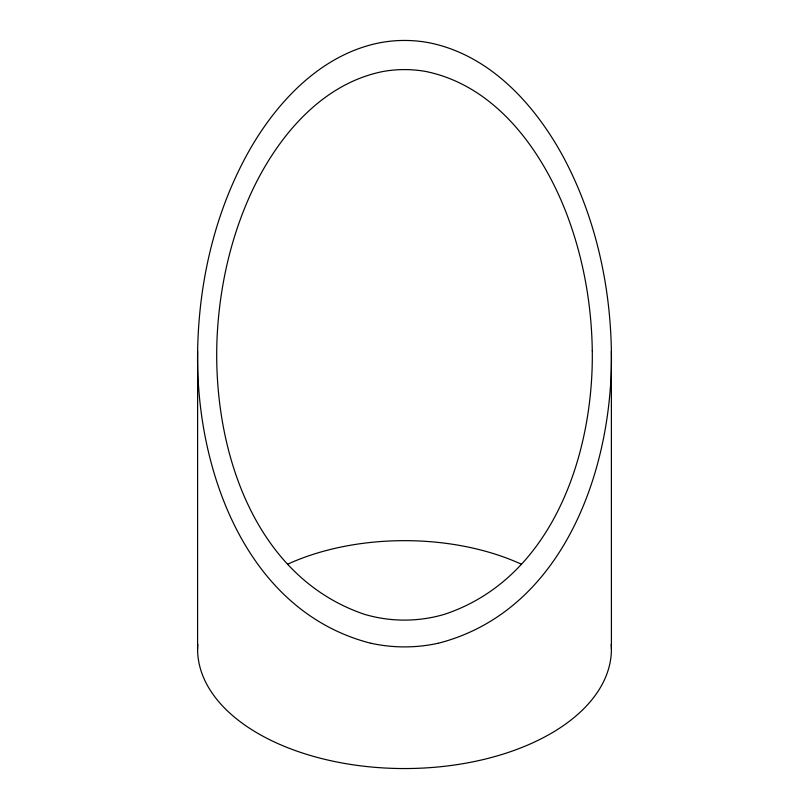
<?xml version="1.0" encoding="UTF-8"?>
<svg xmlns="http://www.w3.org/2000/svg" width="809" height="809" viewBox="0 0 809 809"><rect width="100%" height="100%" fill="white"/><g stroke="black" fill="none" stroke-linecap="round" stroke-linejoin="round"><path stroke-width="1.21" d="M197.588 649.091L197.618 351.217C198.802 280.42 215.497 209.046 251.043 147.43C279.58 98.647 323.529 53.313 381.12 42.523A132.565 132.302 0 0 1 427.88 42.523C490.193 54.385 536.104 105.696 564.652 159.444C595.525 218.339 610.31 284.94 611.382 351.217L611.412 649.091M611.382 351.217C613.384 468.3 563.731 611.331 437.841 643.357M371.159 643.357C245.269 611.321 195.616 468.3 197.618 351.217M611.23 644.146A206.912 119.459 0 0 1 404.5 768.55A206.912 119.459 0 0 1 197.77 644.146M287.529 564.257A187.809 108.436 0 0 1 521.471 564.257M437.841 643.317A153.235 150.029 0 0 1 370.977 643.256M592.279 350.762C593.695 454.527 552.213 578.597 444.444 614.324A138.561 135.932 0.1 0 1 364.556 614.344C250.911 575.978 211.311 442.503 217.277 333.723C220.129 283.524 231.708 233.558 253.46 188.113C279.247 134.85 322.69 83.337 383.314 71.445A121.138 120.854 0 0 1 425.686 71.455C495.017 85.592 540.948 148.714 565.592 211.149C582.905 255.553 591.591 303.153 592.279 350.762"/></g></svg>
